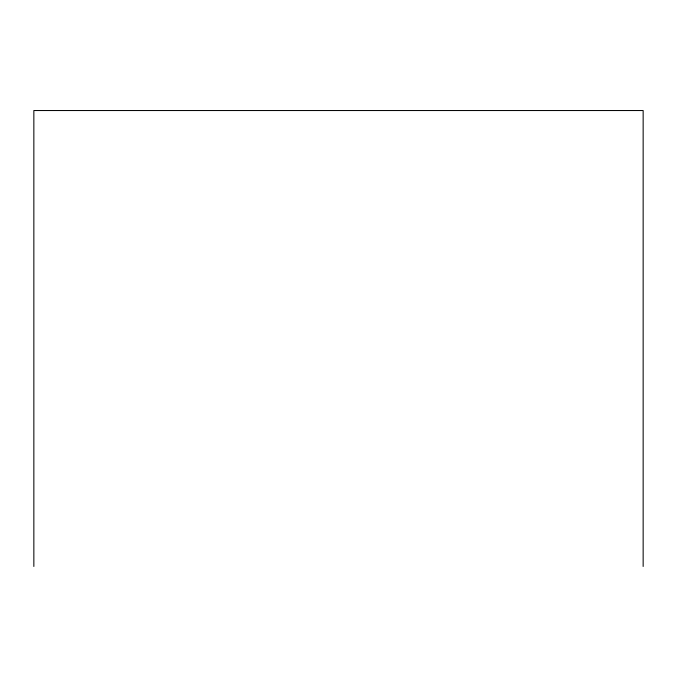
<?xml version="1.0" encoding="UTF-8"?>
<svg xmlns="http://www.w3.org/2000/svg" width="677" height="677" viewBox="0 0 677 677"><rect width="100%" height="100%" fill="white"/><g stroke="black" fill="none" stroke-linecap="round" stroke-linejoin="round"><path stroke-width="1.02" d="M643.15 566.463L643.15 110.537L33.85 110.537L33.85 566.463"/></g></svg>
